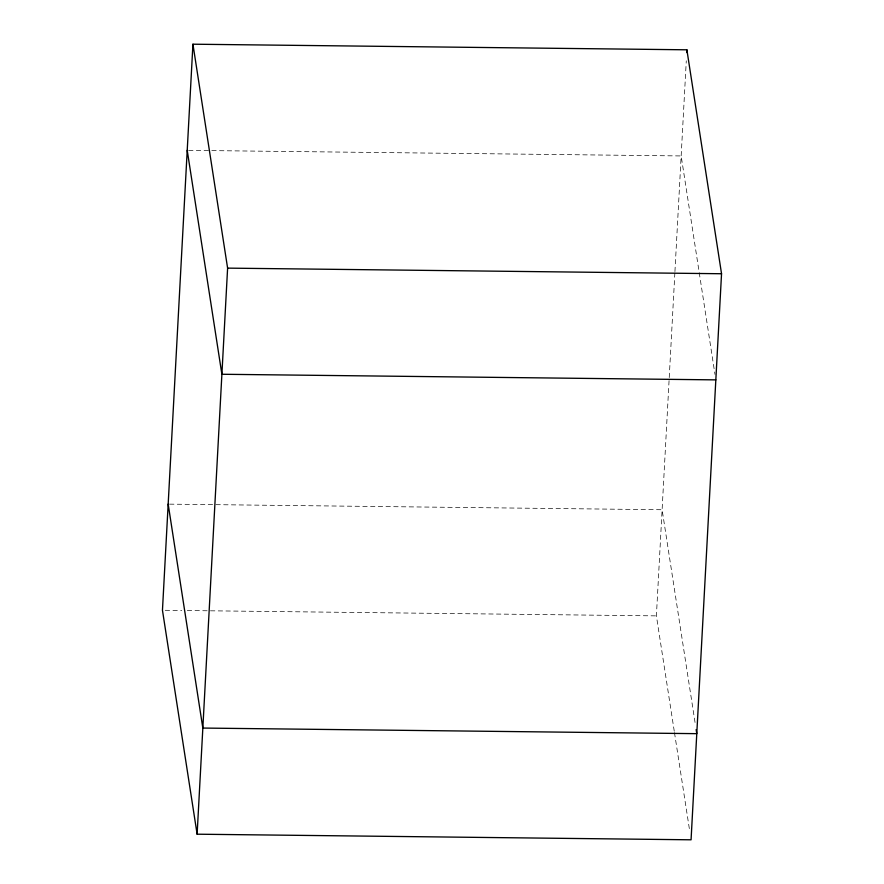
<?xml version="1.0" encoding="UTF-8"?>
<svg xmlns="http://www.w3.org/2000/svg" width="884" height="884" viewBox="0 0 884 884"><rect width="100%" height="100%" fill="white"/><g stroke="black" fill="none" stroke-linecap="round" stroke-linejoin="round"><path stroke-width="0.66" stroke-dasharray="4.42 3.31" d="M674.26 731.223L656.392 615.872L669.155 378.949M669.232 377.578L674.868 272.957M674.934 271.576L686.282 60.83M188.601 150.357L681.166 155.938L699.023 271.3M169.551 504.145L662.116 509.736L695.52 725.521M165.209 610.291L181.773 610.479M187.286 610.546L656.392 615.872M699.233 272.659L714.99 374.44M674.47 732.582L689.597 830.297"/><path stroke-width="1.33" d="M192.933 44.2L162.457 610.258L197.121 834.198L691.067 839.8L721.543 273.742L686.879 49.802L192.933 44.2L227.608 268.128L197.121 834.198M686.735 52.565L686.879 49.802M227.608 268.128L721.543 273.742M715.83 379.877L221.884 374.263L187.22 150.335M696.15 729.587L696.78 733.665L202.834 728.062L168.17 504.123"/></g></svg>
